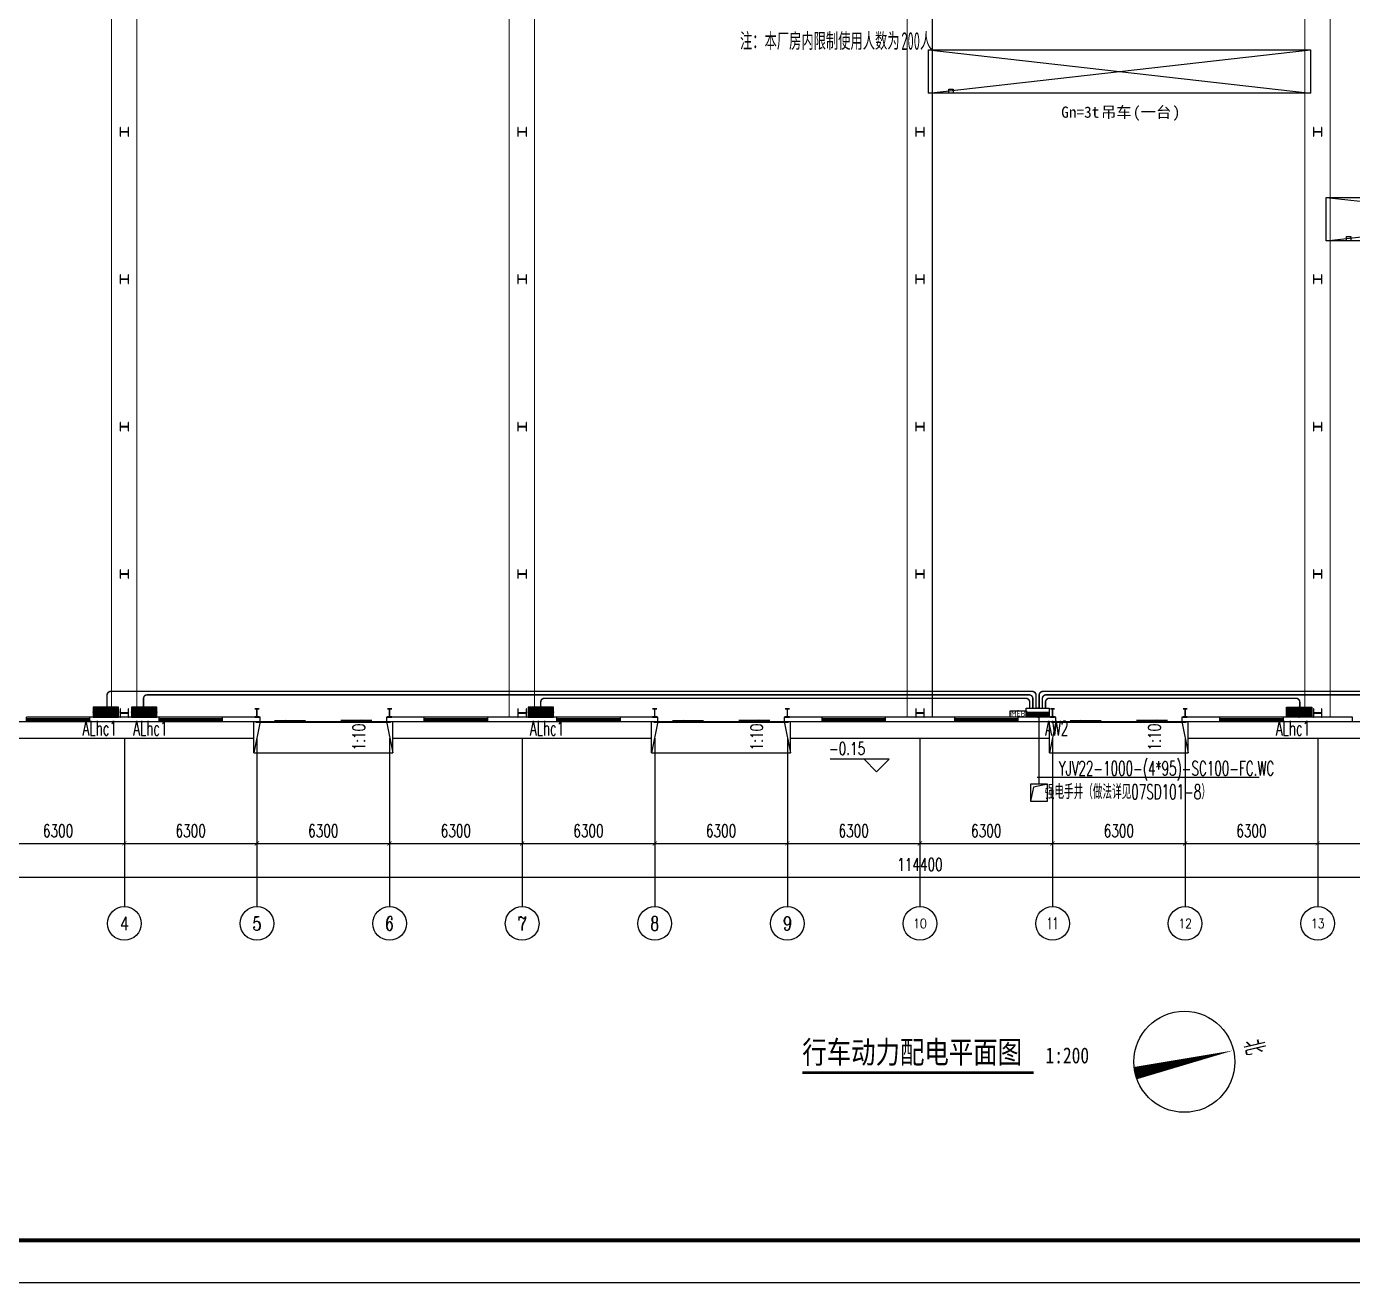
# Model space of a CAD drawing. Extents: x -417156 to 1571408, y 205758 to 1045562.
# Drawn here: x 1262575 to 1325575, y 867803 to 927454 of the extents above; entities that cross this region are included whole.
import ezdxf
from ezdxf.enums import TextEntityAlignment as Align

# ---------------------------------------------------------------- set-up
doc = ezdxf.new("R2010")
doc.units = 0
doc.header["$LTSCALE"] = 1000
doc.header["$MEASUREMENT"] = 0
doc.linetypes.add('DOTE', pattern=[2.42, 2, -0.2, 0.02, -0.2])
doc.layers.get('0').update_dxf_attribs({"linetype": 'CONTINUOUS'})
doc.layers.get('DEFPOINTS').update_dxf_attribs({"linetype": 'CONTINUOUS'})
for name, color, linetype in [('AXIS', 3, 'CONTINUOUS'), ('AXIS_TEXT', 7, 'CONTINUOUS'), ('COLUMN', 99, 'CONTINUOUS'), ('DIM_ELEV', 3, 'CONTINUOUS'), ('DIM_SYMB', 3, 'CONTINUOUS'), ('EQUIP-箱柜', 3, 'CONTINUOUS'), ('GROUND', 2, 'CONTINUOUS'), ('PUB_TEXT', 7, 'CONTINUOUS'), ('PUB_TITLE', 4, 'CONTINUOUS'), ('STAIR', 2, 'CONTINUOUS'), ('TEL_SYMB', 3, 'CONTINUOUS'), ('TEL_TEXT', 7, 'CONTINUOUS'), ('WALL', 9, 'CONTINUOUS'), ('WINDOW', 99, 'CONTINUOUS'), ('WIRE-照明', 1, 'CONTINUOUS')]:
    doc.layers.add(name, color=color, linetype=linetype)
doc.styles.add('_TCH_AXIS', font='COMPLEX', dxfattribs={"bigfont": 'GBCBIG'})
doc.styles.add('_TCH_DIM', font='SIMPLEX', dxfattribs={"bigfont": 'GBCBIG'})
doc.styles.add('_TCH_DYN', font='')
doc.styles.add('_TCH_LABEL', font='COMPLEX', dxfattribs={"bigfont": 'GBCBIG'})
doc.styles.add('COMPLEX', font='COMPLEX')
doc.styles.add('DIM_FONT', font='SIMPLEX', dxfattribs={"width": 0.7, "bigfont": 'GBCBIG'})
doc.styles.get("Standard").update_dxf_attribs({"font": 'gbenor.shx', "bigfont": 'gbcbig.shx'})
doc.styles.add('STY53', font='COMPLEX', dxfattribs={"width": 0.6, "bigfont": 'HZTXT'})
doc.styles.add('新宋体', font='', dxfattribs={"width": 0.8})
doc.styles.get('_TCH_DYN').set_extended_font_data('SimSun')
doc.styles.get('新宋体').set_extended_font_data('NSimSun')
doc.dimstyles.new('DIMN200', dxfattribs={"dimscale": 2, "dimtxt": 300, "dimasz": 100, "dimexe": 250, "dimexo": 300, "dimgap": 150, "dimtad": 1, "dimdec": 0, "dimzin": 0, "dimtxsty": 'DIM_FONT', "dimblk": 'ARCHTICK', "dimcen": 0.09, "dimclrt": 7, "dimazin": 3, "dimtfac": 1, "dimtdec": 0, "dimtix": 1, "dimtmove": 0, "dimatfit": 3, "dimtolj": 1, "dimtzin": 0})

# ---------------------------------------------------------------- blocks, each defined once
blk = doc.blocks.new('$WINLIB2D$00000001')
for p, q in [((-0.5, 0.5), (0.5, 0.5)), ((-0.5, 0.5), (-0.5, -0.5)), ((0.5, -0.5), (0.5, 0.5)), ((0.5, 0.167), (-0.5, 0.167)), ((0.5, -0.167), (-0.5, -0.167)), ((-0.5, -0.5), (0.5, -0.5))]:
    blk.add_line(p, q)
blk = doc.blocks.new('$DORLIB2D$00000130')
at = {"color": 0, "linetype": 'CONTINUOUS'}
for p, q in [((-0.533, 0.66), (-0.533, 0.513)), ((0, 0.66), (-0.533, 0.66)), ((0, 0.513), (0, 0.66)), ((0.533, 0.66), (0, 0.66)), ((0.533, 0.66), (0.533, 0.513)), ((0, 0.513), (-0.533, 0.513)), ((0.533, 0.513), (0, 0.513)), ((-0.385, 0.269), (-0.14, 0.269)), ((-0.385, 0.269), (-0.3, 0.214)), ((-0.3, 0.214), (-0.3, 0.269)), ((0.385, 0.269), (0.14, 0.269)), ((0.3, 0.214), (0.3, 0.269)), ((0.385, 0.269), (0.3, 0.214))]:
    blk.add_line(p, q, dxfattribs=at)
blk = doc.blocks.new('_AXISO')
blk.add_circle((0, 0), 0.5)
at = {"layer": 'AXIS_TEXT', "style": 'COMPLEX', "width": 1.041667}
blk.add_attdef('A', text='', height=0.56, dxfattribs=at).set_placement((-0.25, -0.28), (0.25, -0.28), align=Align.FIT)
blk = doc.blocks.new('_ARCHTICK')
at = {"color": 0, "linetype": 'BYBLOCK', "const_width": 0.15}
blk.add_lwpolyline([(-0.5, -0.5), (0.5, 0.5)], dxfattribs=at)
blk = doc.blocks.new('*D85')
at = {"layer": 'AXIS', "color": 0}
for p, q in [((237909, 214758), (237909, 208258)), ((352309, 214758), (352309, 208258)), ((237909, 208758), (352309, 208758))]:
    blk.add_line(p, q, dxfattribs=at)
at = {"layer": 'DEFPOINTS', "color": 0}
for p in [(237909, 215358), (352309, 215358), (352309, 208758)]:
    blk.add_point(p, dxfattribs=at)
at = {"layer": 'AXIS', "color": 0, "xscale": 200, "yscale": 200, "zscale": 200, "rotation": 180}
blk.add_blockref('_ARCHTICK', (237909, 208758), dxfattribs=at)
at = {"layer": 'AXIS', "color": 0, "xscale": 200, "yscale": 200, "zscale": 200}
blk.add_blockref('_ARCHTICK', (352309, 208758), dxfattribs=at)
at = {"layer": 'AXIS', "color": 7, "insert": (295109, 209358), "char_height": 600, "attachment_point": 5, "style": 'DIM_FONT'}
blk.add_mtext('\\A1;114400', dxfattribs=at)
blk = doc.blocks.new('*D89')
at = {"layer": 'AXIS', "color": 0}
for p, q in [((251009, 214758), (251009, 209858)), ((257309, 214758), (257309, 209858)), ((251009, 210358), (257309, 210358))]:
    blk.add_line(p, q, dxfattribs=at)
at = {"layer": 'DEFPOINTS', "color": 0}
for p in [(251009, 215358), (257309, 215358), (257309, 210358)]:
    blk.add_point(p, dxfattribs=at)
at = {"layer": 'AXIS', "color": 0, "xscale": 200, "yscale": 200, "zscale": 200, "rotation": 180}
blk.add_blockref('_ARCHTICK', (251009, 210358), dxfattribs=at)
at = {"layer": 'AXIS', "color": 0, "xscale": 200, "yscale": 200, "zscale": 200}
blk.add_blockref('_ARCHTICK', (257309, 210358), dxfattribs=at)
at = {"layer": 'AXIS', "color": 7, "insert": (254159, 210958), "char_height": 600, "attachment_point": 5, "style": 'DIM_FONT'}
blk.add_mtext('\\A1;6300', dxfattribs=at)
blk = doc.blocks.new('*D90')
at = {"layer": 'AXIS', "color": 0}
for p, q in [((257309, 214758), (257309, 209858)), ((263609, 214758), (263609, 209858)), ((257309, 210358), (263609, 210358))]:
    blk.add_line(p, q, dxfattribs=at)
at = {"layer": 'DEFPOINTS', "color": 0}
for p in [(257309, 215358), (263609, 215358), (263609, 210358)]:
    blk.add_point(p, dxfattribs=at)
at = {"layer": 'AXIS', "color": 0, "xscale": 200, "yscale": 200, "zscale": 200, "rotation": 180}
blk.add_blockref('_ARCHTICK', (257309, 210358), dxfattribs=at)
at = {"layer": 'AXIS', "color": 0, "xscale": 200, "yscale": 200, "zscale": 200}
blk.add_blockref('_ARCHTICK', (263609, 210358), dxfattribs=at)
at = {"layer": 'AXIS', "color": 7, "insert": (260459, 210958), "char_height": 600, "attachment_point": 5, "style": 'DIM_FONT'}
blk.add_mtext('\\A1;6300', dxfattribs=at)
blk = doc.blocks.new('*D91')
at = {"layer": 'AXIS', "color": 0}
for p, q in [((263609, 214758), (263609, 209858)), ((269909, 214758), (269909, 209858)), ((263609, 210358), (269909, 210358))]:
    blk.add_line(p, q, dxfattribs=at)
at = {"layer": 'DEFPOINTS', "color": 0}
for p in [(263609, 215358), (269909, 215358), (269909, 210358)]:
    blk.add_point(p, dxfattribs=at)
at = {"layer": 'AXIS', "color": 0, "xscale": 200, "yscale": 200, "zscale": 200, "rotation": 180}
blk.add_blockref('_ARCHTICK', (263609, 210358), dxfattribs=at)
at = {"layer": 'AXIS', "color": 0, "xscale": 200, "yscale": 200, "zscale": 200}
blk.add_blockref('_ARCHTICK', (269909, 210358), dxfattribs=at)
at = {"layer": 'AXIS', "color": 7, "insert": (266759, 210958), "char_height": 600, "attachment_point": 5, "style": 'DIM_FONT'}
blk.add_mtext('\\A1;6300', dxfattribs=at)
blk = doc.blocks.new('*D92')
at = {"layer": 'AXIS', "color": 0}
for p, q in [((269909, 214758), (269909, 209858)), ((276209, 214758), (276209, 209858)), ((269909, 210358), (276209, 210358))]:
    blk.add_line(p, q, dxfattribs=at)
at = {"layer": 'DEFPOINTS', "color": 0}
for p in [(269909, 215358), (276209, 215358), (276209, 210358)]:
    blk.add_point(p, dxfattribs=at)
at = {"layer": 'AXIS', "color": 0, "xscale": 200, "yscale": 200, "zscale": 200, "rotation": 180}
blk.add_blockref('_ARCHTICK', (269909, 210358), dxfattribs=at)
at = {"layer": 'AXIS', "color": 0, "xscale": 200, "yscale": 200, "zscale": 200}
blk.add_blockref('_ARCHTICK', (276209, 210358), dxfattribs=at)
at = {"layer": 'AXIS', "color": 7, "insert": (273059, 210958), "char_height": 600, "attachment_point": 5, "style": 'DIM_FONT'}
blk.add_mtext('\\A1;6300', dxfattribs=at)
blk = doc.blocks.new('*D93')
at = {"layer": 'AXIS', "color": 0}
for p, q in [((276209, 214758), (276209, 209858)), ((282509, 214758), (282509, 209858)), ((276209, 210358), (282509, 210358))]:
    blk.add_line(p, q, dxfattribs=at)
at = {"layer": 'DEFPOINTS', "color": 0}
for p in [(276209, 215358), (282509, 215358), (282509, 210358)]:
    blk.add_point(p, dxfattribs=at)
at = {"layer": 'AXIS', "color": 0, "xscale": 200, "yscale": 200, "zscale": 200, "rotation": 180}
blk.add_blockref('_ARCHTICK', (276209, 210358), dxfattribs=at)
at = {"layer": 'AXIS', "color": 0, "xscale": 200, "yscale": 200, "zscale": 200}
blk.add_blockref('_ARCHTICK', (282509, 210358), dxfattribs=at)
at = {"layer": 'AXIS', "color": 7, "insert": (279359, 210958), "char_height": 600, "attachment_point": 5, "style": 'DIM_FONT'}
blk.add_mtext('\\A1;6300', dxfattribs=at)
blk = doc.blocks.new('*D94')
at = {"layer": 'AXIS', "color": 0}
for p, q in [((282509, 214758), (282509, 209858)), ((288809, 214758), (288809, 209858)), ((282509, 210358), (288809, 210358))]:
    blk.add_line(p, q, dxfattribs=at)
at = {"layer": 'DEFPOINTS', "color": 0}
for p in [(282509, 215358), (288809, 215358), (288809, 210358)]:
    blk.add_point(p, dxfattribs=at)
at = {"layer": 'AXIS', "color": 0, "xscale": 200, "yscale": 200, "zscale": 200, "rotation": 180}
blk.add_blockref('_ARCHTICK', (282509, 210358), dxfattribs=at)
at = {"layer": 'AXIS', "color": 0, "xscale": 200, "yscale": 200, "zscale": 200}
blk.add_blockref('_ARCHTICK', (288809, 210358), dxfattribs=at)
at = {"layer": 'AXIS', "color": 7, "insert": (285659, 210958), "char_height": 600, "attachment_point": 5, "style": 'DIM_FONT'}
blk.add_mtext('\\A1;6300', dxfattribs=at)
blk = doc.blocks.new('*D95')
at = {"layer": 'AXIS', "color": 0}
for p, q in [((288809, 214758), (288809, 209858)), ((295109, 214758), (295109, 209858)), ((288809, 210358), (295109, 210358))]:
    blk.add_line(p, q, dxfattribs=at)
at = {"layer": 'DEFPOINTS', "color": 0}
for p in [(288809, 215358), (295109, 215358), (295109, 210358)]:
    blk.add_point(p, dxfattribs=at)
at = {"layer": 'AXIS', "color": 0, "xscale": 200, "yscale": 200, "zscale": 200, "rotation": 180}
blk.add_blockref('_ARCHTICK', (288809, 210358), dxfattribs=at)
at = {"layer": 'AXIS', "color": 0, "xscale": 200, "yscale": 200, "zscale": 200}
blk.add_blockref('_ARCHTICK', (295109, 210358), dxfattribs=at)
at = {"layer": 'AXIS', "color": 7, "insert": (291959, 210958), "char_height": 600, "attachment_point": 5, "style": 'DIM_FONT'}
blk.add_mtext('\\A1;6300', dxfattribs=at)
blk = doc.blocks.new('*D96')
at = {"layer": 'AXIS', "color": 0}
for p, q in [((295109, 214758), (295109, 209858)), ((301409, 214758), (301409, 209858)), ((295109, 210358), (301409, 210358))]:
    blk.add_line(p, q, dxfattribs=at)
at = {"layer": 'DEFPOINTS', "color": 0}
for p in [(295109, 215358), (301409, 215358), (301409, 210358)]:
    blk.add_point(p, dxfattribs=at)
at = {"layer": 'AXIS', "color": 0, "xscale": 200, "yscale": 200, "zscale": 200, "rotation": 180}
blk.add_blockref('_ARCHTICK', (295109, 210358), dxfattribs=at)
at = {"layer": 'AXIS', "color": 0, "xscale": 200, "yscale": 200, "zscale": 200}
blk.add_blockref('_ARCHTICK', (301409, 210358), dxfattribs=at)
at = {"layer": 'AXIS', "color": 7, "insert": (298259, 210958), "char_height": 600, "attachment_point": 5, "style": 'DIM_FONT'}
blk.add_mtext('\\A1;6300', dxfattribs=at)
blk = doc.blocks.new('*D97')
at = {"layer": 'AXIS', "color": 0}
for p, q in [((301409, 214758), (301409, 209858)), ((307709, 214758), (307709, 209858)), ((301409, 210358), (307709, 210358))]:
    blk.add_line(p, q, dxfattribs=at)
at = {"layer": 'DEFPOINTS', "color": 0}
for p in [(301409, 215358), (307709, 215358), (307709, 210358)]:
    blk.add_point(p, dxfattribs=at)
at = {"layer": 'AXIS', "color": 0, "xscale": 200, "yscale": 200, "zscale": 200, "rotation": 180}
blk.add_blockref('_ARCHTICK', (301409, 210358), dxfattribs=at)
at = {"layer": 'AXIS', "color": 0, "xscale": 200, "yscale": 200, "zscale": 200}
blk.add_blockref('_ARCHTICK', (307709, 210358), dxfattribs=at)
at = {"layer": 'AXIS', "color": 7, "insert": (304559, 210958), "char_height": 600, "attachment_point": 5, "style": 'DIM_FONT'}
blk.add_mtext('\\A1;6300', dxfattribs=at)
blk = doc.blocks.new('*D98')
at = {"layer": 'AXIS', "color": 0}
for p, q in [((307709, 214758), (307709, 209858)), ((314009, 214758), (314009, 209858)), ((307709, 210358), (314009, 210358))]:
    blk.add_line(p, q, dxfattribs=at)
at = {"layer": 'DEFPOINTS', "color": 0}
for p in [(307709, 215358), (314009, 215358), (314009, 210358)]:
    blk.add_point(p, dxfattribs=at)
at = {"layer": 'AXIS', "color": 0, "xscale": 200, "yscale": 200, "zscale": 200, "rotation": 180}
blk.add_blockref('_ARCHTICK', (307709, 210358), dxfattribs=at)
at = {"layer": 'AXIS', "color": 0, "xscale": 200, "yscale": 200, "zscale": 200}
blk.add_blockref('_ARCHTICK', (314009, 210358), dxfattribs=at)
at = {"layer": 'AXIS', "color": 7, "insert": (310859, 210958), "char_height": 600, "attachment_point": 5, "style": 'DIM_FONT'}
blk.add_mtext('\\A1;6300', dxfattribs=at)
blk = doc.blocks.new('*D99')
at = {"layer": 'AXIS', "color": 0}
for p, q in [((314009, 214758), (314009, 209858)), ((320309, 214758), (320309, 209858)), ((314009, 210358), (320309, 210358))]:
    blk.add_line(p, q, dxfattribs=at)
at = {"layer": 'DEFPOINTS', "color": 0}
for p in [(314009, 215358), (320309, 215358), (320309, 210358)]:
    blk.add_point(p, dxfattribs=at)
at = {"layer": 'AXIS', "color": 0, "xscale": 200, "yscale": 200, "zscale": 200, "rotation": 180}
blk.add_blockref('_ARCHTICK', (314009, 210358), dxfattribs=at)
at = {"layer": 'AXIS', "color": 0, "xscale": 200, "yscale": 200, "zscale": 200}
blk.add_blockref('_ARCHTICK', (320309, 210358), dxfattribs=at)
at = {"layer": 'AXIS', "color": 7, "insert": (317159, 210958), "char_height": 600, "attachment_point": 5, "style": 'DIM_FONT'}
blk.add_mtext('\\A1;6300', dxfattribs=at)
blk = doc.blocks.new('*X21')
at = {"color": 0}
for p, q in [((-250, 33), (-83, 200)), ((-250, 68), (-118, 200)), ((-250, 104), (-154, 200)), ((-250, 139), (-189, 200)), ((-250, 174), (-224, 200)), ((-247, 0), (-47, 200)), ((-212, 0), (-12, 200)), ((-177, 0), (23, 200)), ((-141, 0), (59, 200)), ((-106, 0), (94, 200)), ((-71, 0), (129, 200)), ((-35, 0), (165, 200)), ((0, 0), (200, 200)), ((35, 0), (235, 200)), ((71, 0), (250, 179)), ((106, 0), (250, 144)), ((141, 0), (250, 109)), ((177, 0), (250, 73)), ((212, 0), (250, 38)), ((247, 0), (250, 3))]:
    blk.add_line(p, q, dxfattribs=at)
blk = doc.blocks.new('$EQUIP$00001421')
for p, q in [((0.75, 0.6), (-0.75, 0.6)), ((-0.75, 0.6), (-0.75, 0)), ((-0.75, 0), (0.75, 0)), ((0.75, 0), (0.75, 0.6))]:
    blk.add_line(p, q)
at = {"const_width": 0.6}
blk.add_lwpolyline([(-0.75, 0.3), (0.75, 0.3)], dxfattribs=at)
for p in [(-0.75, 0.3), (0, 0.6), (0, 0), (0.75, 0.3)]:
    blk.add_point(p)
at = {"xscale": 0.00300000000061118, "yscale": 0.00300000000061118, "zscale": 0.003}
blk.add_blockref('*X21', (0, 0), dxfattribs=at)
at = {"style": '_TCH_LABEL', "flags": 9}
blk.add_attdef('A', (0, 0), '', height=0.00002, dxfattribs=at)
blk = doc.blocks.new('$EQUIP$00002702')
for p, q in [((-0.75, 0.6), (-0.75, 0)), ((0.75, 0.6), (-0.75, 0.6)), ((-0.75, 0), (0.75, 0)), ((0.75, 0), (0.75, 0.6))]:
    blk.add_line(p, q)
at = {"const_width": 0.04}
blk.add_lwpolyline([(-0.75, 0.6), (-0.75, 0), (0.75, 0), (0.75, 0.6), (-0.75, 0.6), (-0.75, 0)], dxfattribs=at)
for p in [(-0.75, 0.3), (0, 0.6), (0, 0), (0.75, 0.3)]:
    blk.add_point(p)
at = {"color": 7}
blk.add_attdef('$TEXT$', text='', height=0.5, dxfattribs=at).set_placement((0, 0.3), align=Align.MIDDLE_CENTER)
blk = doc.blocks.new('*X12')
at = {"color": 0}
for p, q in [((-250, 33), (-183, 100)), ((-250, 68), (-218, 100)), ((-247, 0), (-147, 100)), ((-212, 0), (-112, 100)), ((-177, 0), (-77, 100)), ((-141, 0), (-41, 100)), ((-106, 0), (-6, 100)), ((-71, 0), (29, 100)), ((-35, 0), (65, 100)), ((0, 0), (100, 100)), ((35, 0), (135, 100)), ((71, 0), (171, 100)), ((106, 0), (206, 100)), ((141, 0), (241, 100)), ((177, 0), (250, 73)), ((212, 0), (250, 38)), ((247, 0), (250, 3))]:
    blk.add_line(p, q, dxfattribs=at)
blk = doc.blocks.new('$EQUIP$00001414')
for p, q in [((0.75, 0.6), (-0.75, 0.6)), ((-0.75, 0.6), (-0.75, 0)), ((-0.75, 0.3), (0.75, 0.3)), ((-0.75, 0), (0.75, 0)), ((0.75, 0), (0.75, 0.6))]:
    blk.add_line(p, q)
at = {"const_width": 0.3}
blk.add_lwpolyline([(-0.75, 0.15), (0.75, 0.15)], dxfattribs=at)
for p in [(-0.75, 0.3), (0, 0.6), (0, 0), (0.75, 0.3)]:
    blk.add_point(p)
at = {"xscale": 0.00300000000061118, "yscale": 0.00300000000061118, "zscale": 0.003}
blk.add_blockref('*X12', (0, 0), dxfattribs=at)
at = {"style": '_TCH_LABEL', "flags": 9}
blk.add_attdef('A', (0, 0), '', height=0.00002, dxfattribs=at)
blk = doc.blocks.new('DC')
at = {"color": 2}
for p, q in [((2139922, 388954), (2158083, 391012)), ((2139922, 391012), (2158083, 388954))]:
    blk.add_line(p, q, dxfattribs=at)
for points in [[(2139922, 391012), (2158083, 391012), (2158083, 388954), (2139922, 388954)], [(2140895, 389154), (2141095, 389154), (2141095, 388954), (2140895, 388954)]]:
    blk.add_lwpolyline(points, close=True, dxfattribs=at)
blk = doc.blocks.new('E22')
at = {"layer": 'AXIS', "color": 8}
for p, q in [((257309, 215357.7), (257309, 207357.7)), ((263609, 215357.7), (263609, 207357.7)), ((269909, 215357.7), (269909, 207357.7)), ((276209, 215357.7), (276209, 207357.7)), ((282509, 215357.7), (282509, 207357.7)), ((288809, 215357.7), (288809, 207357.7)), ((295109, 215357.7), (295109, 207357.7)), ((301409, 215357.7), (301409, 207357.7)), ((307709, 215357.7), (307709, 207357.7)), ((314009, 215357.7), (314009, 207357.7))]:
    blk.add_line(p, q, dxfattribs=at)
at = {"layer": 'COLUMN', "color": 8}
for p, q in [((257125, 244357.7), (257109, 244357.7)), ((257109, 244357.7), (257109, 243957.7)), ((257109, 243957.7), (257125, 243957.7)), ((257125, 244162.7), (257125, 244357.7)), ((257493, 244162.7), (257125, 244162.7)), ((257125, 244152.7), (257493, 244152.7)), ((257125, 243957.7), (257125, 244152.7)), ((257509, 244357.7), (257493, 244357.7)), ((257493, 244357.7), (257493, 244162.7)), ((257493, 244152.7), (257493, 243957.7)), ((257493, 243957.7), (257509, 243957.7)), ((257509, 243957.7), (257509, 244357.7)), ((276025, 244357.7), (276009, 244357.7)), ((276009, 244357.7), (276009, 243957.7)), ((276009, 243957.7), (276025, 243957.7)), ((276025, 244162.7), (276025, 244357.7)), ((276393, 244162.7), (276025, 244162.7)), ((276025, 244152.7), (276393, 244152.7)), ((276025, 243957.7), (276025, 244152.7)), ((276409, 244357.7), (276393, 244357.7)), ((276393, 244357.7), (276393, 244162.7)), ((276393, 244152.7), (276393, 243957.7)), ((276393, 243957.7), (276409, 243957.7)), ((276409, 243957.7), (276409, 244357.7)), ((294925, 244357.7), (294909, 244357.7)), ((294909, 244357.7), (294909, 243957.7)), ((294909, 243957.7), (294925, 243957.7)), ((294925, 244162.7), (294925, 244357.7)), ((295293, 244162.7), (294925, 244162.7)), ((294925, 244152.7), (295293, 244152.7)), ((294925, 243957.7), (294925, 244152.7)), ((295309, 244357.7), (295293, 244357.7)), ((295293, 244357.7), (295293, 244162.7)), ((295293, 244152.7), (295293, 243957.7)), ((295293, 243957.7), (295309, 243957.7)), ((295309, 243957.7), (295309, 244357.7)), ((313825, 244357.7), (313809, 244357.7)), ((313809, 244357.7), (313809, 243957.7)), ((313809, 243957.7), (313825, 243957.7)), ((313825, 244162.7), (313825, 244357.7)), ((314193, 244162.7), (313825, 244162.7)), ((313825, 244152.7), (314193, 244152.7)), ((313825, 243957.7), (313825, 244152.7)), ((314209, 244357.7), (314193, 244357.7)), ((314193, 244357.7), (314193, 244162.7)), ((314193, 244152.7), (314193, 243957.7)), ((314193, 243957.7), (314209, 243957.7)), ((314209, 243957.7), (314209, 244357.7)), ((257125, 237357.7), (257109, 237357.7)), ((257109, 237357.7), (257109, 236957.7)), ((257109, 236957.7), (257125, 236957.7)), ((257125, 237162.7), (257125, 237357.7)), ((257493, 237162.7), (257125, 237162.7)), ((257125, 237152.7), (257493, 237152.7)), ((257125, 236957.7), (257125, 237152.7)), ((257509, 237357.7), (257493, 237357.7)), ((257493, 237357.7), (257493, 237162.7)), ((257493, 237152.7), (257493, 236957.7)), ((257493, 236957.7), (257509, 236957.7)), ((257509, 236957.7), (257509, 237357.7)), ((276025, 237357.7), (276009, 237357.7)), ((276009, 237357.7), (276009, 236957.7)), ((276009, 236957.7), (276025, 236957.7)), ((276025, 237162.7), (276025, 237357.7)), ((276393, 237162.7), (276025, 237162.7)), ((276025, 237152.7), (276393, 237152.7)), ((276025, 236957.7), (276025, 237152.7)), ((276409, 237357.7), (276393, 237357.7)), ((276393, 237357.7), (276393, 237162.7)), ((276393, 237152.7), (276393, 236957.7)), ((276393, 236957.7), (276409, 236957.7)), ((276409, 236957.7), (276409, 237357.7)), ((294925, 237357.7), (294909, 237357.7)), ((294909, 237357.7), (294909, 236957.7)), ((294909, 236957.7), (294925, 236957.7)), ((294925, 237162.7), (294925, 237357.7)), ((295293, 237162.7), (294925, 237162.7)), ((294925, 237152.7), (295293, 237152.7)), ((294925, 236957.7), (294925, 237152.7)), ((295309, 237357.7), (295293, 237357.7)), ((295293, 237357.7), (295293, 237162.7)), ((295293, 237152.7), (295293, 236957.7)), ((295293, 236957.7), (295309, 236957.7)), ((295309, 236957.7), (295309, 237357.7)), ((313825, 237357.7), (313809, 237357.7)), ((313809, 237357.7), (313809, 236957.7)), ((313809, 236957.7), (313825, 236957.7)), ((313825, 237162.7), (313825, 237357.7)), ((314193, 237162.7), (313825, 237162.7)), ((313825, 237152.7), (314193, 237152.7)), ((313825, 236957.7), (313825, 237152.7)), ((314209, 237357.7), (314193, 237357.7)), ((314193, 237357.7), (314193, 237162.7)), ((314193, 237152.7), (314193, 236957.7)), ((314193, 236957.7), (314209, 236957.7)), ((314209, 236957.7), (314209, 237357.7)), ((257125, 230357.7), (257109, 230357.7)), ((257109, 230357.7), (257109, 229957.7)), ((257109, 229957.7), (257125, 229957.7)), ((257125, 230162.7), (257125, 230357.7)), ((257493, 230162.7), (257125, 230162.7)), ((257125, 230152.7), (257493, 230152.7)), ((257125, 229957.7), (257125, 230152.7)), ((257509, 230357.7), (257493, 230357.7)), ((257493, 230357.7), (257493, 230162.7)), ((257493, 230152.7), (257493, 229957.7)), ((257493, 229957.7), (257509, 229957.7)), ((257509, 229957.7), (257509, 230357.7)), ((276025, 230357.7), (276009, 230357.7)), ((276009, 230357.7), (276009, 229957.7)), ((276009, 229957.7), (276025, 229957.7)), ((276025, 230162.7), (276025, 230357.7)), ((276393, 230162.7), (276025, 230162.7)), ((276025, 230152.7), (276393, 230152.7)), ((276025, 229957.7), (276025, 230152.7)), ((276409, 230357.7), (276393, 230357.7)), ((276393, 230357.7), (276393, 230162.7)), ((276393, 230152.7), (276393, 229957.7)), ((276393, 229957.7), (276409, 229957.7)), ((276409, 229957.7), (276409, 230357.7)), ((294925, 230357.7), (294909, 230357.7)), ((294909, 230357.7), (294909, 229957.7)), ((294909, 229957.7), (294925, 229957.7)), ((294925, 230162.7), (294925, 230357.7)), ((295293, 230162.7), (294925, 230162.7)), ((294925, 230152.7), (295293, 230152.7)), ((294925, 229957.7), (294925, 230152.7)), ((295309, 230357.7), (295293, 230357.7)), ((295293, 230357.7), (295293, 230162.7)), ((295293, 230152.7), (295293, 229957.7)), ((295293, 229957.7), (295309, 229957.7)), ((295309, 229957.7), (295309, 230357.7)), ((313825, 230357.7), (313809, 230357.7)), ((313809, 230357.7), (313809, 229957.7)), ((313809, 229957.7), (313825, 229957.7)), ((313825, 230162.7), (313825, 230357.7)), ((314193, 230162.7), (313825, 230162.7)), ((313825, 230152.7), (314193, 230152.7)), ((313825, 229957.7), (313825, 230152.7)), ((314209, 230357.7), (314193, 230357.7)), ((314193, 230357.7), (314193, 230162.7)), ((314193, 230152.7), (314193, 229957.7)), ((314193, 229957.7), (314209, 229957.7)), ((314209, 229957.7), (314209, 230357.7)), ((257125, 223357.7), (257109, 223357.7)), ((257109, 223357.7), (257109, 222957.7)), ((257125, 223162.7), (257125, 223357.7)), ((257493, 223162.7), (257125, 223162.7)), ((257125, 223152.7), (257493, 223152.7)), ((257125, 222957.7), (257125, 223152.7)), ((257509, 223357.7), (257493, 223357.7)), ((257493, 223357.7), (257493, 223162.7)), ((257493, 223152.7), (257493, 222957.7)), ((257509, 222957.7), (257509, 223357.7)), ((276025, 223357.7), (276009, 223357.7)), ((276009, 223357.7), (276009, 222957.7)), ((276025, 223162.7), (276025, 223357.7)), ((276393, 223162.7), (276025, 223162.7)), ((276025, 223152.7), (276393, 223152.7)), ((276025, 222957.7), (276025, 223152.7)), ((276409, 223357.7), (276393, 223357.7)), ((276393, 223357.7), (276393, 223162.7)), ((276393, 223152.7), (276393, 222957.7)), ((276409, 222957.7), (276409, 223357.7)), ((294925, 223357.7), (294909, 223357.7)), ((294909, 223357.7), (294909, 222957.7)), ((294925, 223162.7), (294925, 223357.7)), ((295293, 223162.7), (294925, 223162.7)), ((294925, 223152.7), (295293, 223152.7)), ((294925, 222957.7), (294925, 223152.7)), ((295309, 223357.7), (295293, 223357.7)), ((295293, 223357.7), (295293, 223162.7)), ((295293, 223152.7), (295293, 222957.7)), ((295309, 222957.7), (295309, 223357.7)), ((313825, 223357.7), (313809, 223357.7)), ((313809, 223357.7), (313809, 222957.7)), ((313825, 223162.7), (313825, 223357.7)), ((314193, 223162.7), (313825, 223162.7)), ((313825, 223152.7), (314193, 223152.7)), ((313825, 222957.7), (313825, 223152.7)), ((314209, 223357.7), (314193, 223357.7)), ((314193, 223357.7), (314193, 223162.7)), ((314193, 223152.7), (314193, 222957.7)), ((314209, 222957.7), (314209, 223357.7)), ((257109, 222957.7), (257125, 222957.7)), ((257493, 222957.7), (257509, 222957.7)), ((276009, 222957.7), (276025, 222957.7)), ((276393, 222957.7), (276409, 222957.7)), ((294909, 222957.7), (294925, 222957.7)), ((295293, 222957.7), (295309, 222957.7)), ((313809, 222957.7), (313825, 222957.7)), ((314193, 222957.7), (314209, 222957.7)), ((257125, 216757.7), (257109, 216757.7)), ((257109, 216757.7), (257109, 216357.7)), ((257125, 216562.7), (257125, 216757.7)), ((257509, 216757.7), (257493, 216757.7)), ((257493, 216757.7), (257493, 216562.7)), ((257509, 216357.7), (257509, 216757.7)), ((263709, 216757.7), (263509, 216757.7)), ((263509, 216757.7), (263509, 216747.7)), ((263509, 216747.7), (263596.8, 216747.7)), ((263596.8, 216747.7), (263601.8, 216742.7)), ((263601.8, 216742.7), (263601.8, 216372.7)), ((263607.8, 216742.7), (263612.8, 216747.7)), ((263607.8, 216372.7), (263607.8, 216742.7)), ((263612.8, 216747.7), (263709, 216747.7)), ((263709, 216747.7), (263709, 216757.7)), ((270009, 216757.7), (269809, 216757.7)), ((269809, 216757.7), (269809, 216747.7)), ((269809, 216747.7), (269896.8, 216747.7)), ((269896.8, 216747.7), (269901.8, 216742.7)), ((269901.8, 216742.7), (269901.8, 216372.7)), ((269907.8, 216742.7), (269912.8, 216747.7)), ((269907.8, 216372.7), (269907.8, 216742.7)), ((269912.8, 216747.7), (270009, 216747.7)), ((270009, 216747.7), (270009, 216757.7)), ((276025, 216757.7), (276009, 216757.7)), ((276009, 216757.7), (276009, 216357.7)), ((276025, 216562.7), (276025, 216757.7)), ((276409, 216757.7), (276393, 216757.7)), ((276393, 216757.7), (276393, 216562.7)), ((276409, 216357.7), (276409, 216757.7)), ((282609, 216757.7), (282409, 216757.7)), ((282409, 216757.7), (282409, 216747.7)), ((282409, 216747.7), (282496.8, 216747.7)), ((282496.8, 216747.7), (282501.8, 216742.7)), ((282501.8, 216742.7), (282501.8, 216372.7)), ((282507.8, 216742.7), (282512.8, 216747.7)), ((282507.8, 216372.7), (282507.8, 216742.7)), ((282512.8, 216747.7), (282609, 216747.7)), ((282609, 216747.7), (282609, 216757.7)), ((288909, 216757.7), (288709, 216757.7)), ((288709, 216757.7), (288709, 216747.7)), ((288709, 216747.7), (288796.8, 216747.7)), ((288796.8, 216747.7), (288801.8, 216742.7)), ((288801.8, 216742.7), (288801.8, 216372.7)), ((288807.8, 216742.7), (288812.8, 216747.7)), ((288807.8, 216372.7), (288807.8, 216742.7)), ((288812.8, 216747.7), (288909, 216747.7)), ((288909, 216747.7), (288909, 216757.7)), ((294925, 216757.7), (294909, 216757.7)), ((294909, 216757.7), (294909, 216357.7)), ((294925, 216562.7), (294925, 216757.7)), ((295309, 216757.7), (295293, 216757.7)), ((295293, 216757.7), (295293, 216562.7)), ((295309, 216357.7), (295309, 216757.7)), ((301509, 216757.7), (301309, 216757.7)), ((301309, 216757.7), (301309, 216747.7)), ((301309, 216747.7), (301396.8, 216747.7)), ((301396.8, 216747.7), (301401.8, 216742.7)), ((301401.8, 216742.7), (301401.8, 216372.7)), ((301407.8, 216742.7), (301412.8, 216747.7)), ((301407.8, 216372.7), (301407.8, 216742.7)), ((301412.8, 216747.7), (301509, 216747.7)), ((301509, 216747.7), (301509, 216757.7)), ((307809, 216757.7), (307609, 216757.7)), ((307609, 216757.7), (307609, 216747.7)), ((307609, 216747.7), (307696.8, 216747.7)), ((307696.8, 216747.7), (307701.8, 216742.7)), ((307701.8, 216742.7), (307701.8, 216372.7)), ((307707.8, 216742.7), (307712.8, 216747.7)), ((307707.8, 216372.7), (307707.8, 216742.7)), ((307712.8, 216747.7), (307809, 216747.7)), ((307809, 216747.7), (307809, 216757.7)), ((313825, 216757.7), (313809, 216757.7)), ((313809, 216757.7), (313809, 216357.7)), ((313825, 216562.7), (313825, 216757.7)), ((314209, 216757.7), (314193, 216757.7)), ((314193, 216757.7), (314193, 216562.7)), ((314209, 216357.7), (314209, 216757.7)), ((257109, 216357.7), (257125, 216357.7)), ((257493, 216562.7), (257125, 216562.7)), ((257125, 216552.7), (257493, 216552.7)), ((257125, 216357.7), (257125, 216552.7)), ((257493, 216552.7), (257493, 216357.7)), ((257493, 216357.7), (257509, 216357.7)), ((263596.8, 216367.7), (263509, 216367.7)), ((263509, 216367.7), (263509, 216357.7)), ((263509, 216357.7), (263709, 216357.7)), ((263601.8, 216372.7), (263596.8, 216367.7)), ((263612.8, 216367.7), (263607.8, 216372.7)), ((263709, 216367.7), (263612.8, 216367.7)), ((263709, 216357.7), (263709, 216367.7)), ((269896.8, 216367.7), (269809, 216367.7)), ((269809, 216367.7), (269809, 216357.7)), ((269809, 216357.7), (270009, 216357.7)), ((269901.8, 216372.7), (269896.8, 216367.7)), ((269912.8, 216367.7), (269907.8, 216372.7)), ((270009, 216367.7), (269912.8, 216367.7)), ((270009, 216357.7), (270009, 216367.7)), ((276009, 216357.7), (276025, 216357.7)), ((276393, 216562.7), (276025, 216562.7)), ((276025, 216552.7), (276393, 216552.7)), ((276025, 216357.7), (276025, 216552.7)), ((276393, 216552.7), (276393, 216357.7)), ((276393, 216357.7), (276409, 216357.7)), ((282496.8, 216367.7), (282409, 216367.7)), ((282409, 216367.7), (282409, 216357.7)), ((282409, 216357.7), (282609, 216357.7)), ((282501.8, 216372.7), (282496.8, 216367.7)), ((282512.8, 216367.7), (282507.8, 216372.7)), ((282609, 216367.7), (282512.8, 216367.7)), ((282609, 216357.7), (282609, 216367.7)), ((288796.8, 216367.7), (288709, 216367.7)), ((288709, 216367.7), (288709, 216357.7)), ((288709, 216357.7), (288909, 216357.7)), ((288801.8, 216372.7), (288796.8, 216367.7)), ((288812.8, 216367.7), (288807.8, 216372.7)), ((288909, 216367.7), (288812.8, 216367.7)), ((288909, 216357.7), (288909, 216367.7)), ((294909, 216357.7), (294925, 216357.7)), ((295293, 216562.7), (294925, 216562.7)), ((294925, 216552.7), (295293, 216552.7)), ((294925, 216357.7), (294925, 216552.7)), ((295293, 216552.7), (295293, 216357.7)), ((295293, 216357.7), (295309, 216357.7)), ((301396.8, 216367.7), (301309, 216367.7)), ((301309, 216367.7), (301309, 216357.7)), ((301309, 216357.7), (301509, 216357.7)), ((301401.8, 216372.7), (301396.8, 216367.7)), ((301412.8, 216367.7), (301407.8, 216372.7)), ((301509, 216367.7), (301412.8, 216367.7)), ((301509, 216357.7), (301509, 216367.7)), ((307696.8, 216367.7), (307609, 216367.7)), ((307609, 216367.7), (307609, 216357.7)), ((307609, 216357.7), (307809, 216357.7)), ((307701.8, 216372.7), (307696.8, 216367.7)), ((307712.8, 216367.7), (307707.8, 216372.7)), ((307809, 216367.7), (307712.8, 216367.7)), ((307809, 216357.7), (307809, 216367.7)), ((313809, 216357.7), (313825, 216357.7)), ((314193, 216562.7), (313825, 216562.7)), ((313825, 216552.7), (314193, 216552.7)), ((313825, 216357.7), (313825, 216552.7)), ((314193, 216552.7), (314193, 216357.7)), ((314193, 216357.7), (314209, 216357.7))]:
    blk.add_line(p, q, dxfattribs=at)
at = {"layer": 'DIM_ELEV', "color": 8}
for p, q in [((293651.8, 214357.5), (290838.8, 214357.5)), ((293051.8, 213757.5), (292451.8, 214357.5)), ((293051.8, 213757.5), (293651.8, 214357.5))]:
    blk.add_line(p, q, dxfattribs=at)
at = {"layer": 'DIM_SYMB', "color": 8}
for points in [[(268958.1, 215957.4, 0, 0, 0), (268958.1, 215425.6, 160, 0, 0), (268958.1, 214825.6, 0, 0, 0)], [(287858.1, 215957.4, 0, 0, 0), (287858.1, 215425.6, 160, 0, 0), (287858.1, 214825.6, 0, 0, 0)], [(306758.1, 215957.4, 0, 0, 0), (306758.1, 215425.6, 160, 0, 0), (306758.1, 214825.6, 0, 0, 0)]]:
    blk.add_lwpolyline(points, format="xyseb", dxfattribs=at)
at = {"layer": 'GROUND', "color": 8}
for p, q in [((251158.8, 216157.7), (263458.8, 216157.7)), ((270058.8, 216157.7), (282358.8, 216157.7)), ((288958.8, 216157.7), (301258.8, 216157.7)), ((307858.8, 216157.7), (320158.8, 216157.7)), ((251158.8, 215357.7), (263458.8, 215357.7)), ((270058.8, 215357.7), (282358.8, 215357.7)), ((288958.8, 215357.7), (301258.8, 215357.7)), ((307858.8, 215357.7), (320158.8, 215357.7))]:
    blk.add_line(p, q, dxfattribs=at)
at = {"layer": 'STAIR', "color": 8}
for p, q in [((263458.8, 214657.7), (263458.8, 216157.7)), ((263458.8, 216157.7), (270058.8, 216157.7)), ((263758.8, 216157.7), (263458.8, 214657.7)), ((269758.8, 216157.7), (270058.8, 214657.7)), ((270058.8, 214657.7), (270058.8, 216157.7)), ((282358.8, 214657.7), (282358.8, 216157.7)), ((282358.8, 216157.7), (288958.8, 216157.7)), ((282658.8, 216157.7), (282358.8, 214657.7)), ((288658.8, 216157.7), (288958.8, 214657.7)), ((288958.8, 214657.7), (288958.8, 216157.7)), ((301258.8, 214657.7), (301258.8, 216157.7)), ((301258.8, 216157.7), (307858.8, 216157.7)), ((301558.8, 216157.7), (301258.8, 214657.7)), ((307558.8, 216157.7), (307858.8, 214657.7)), ((307858.8, 214657.7), (307858.8, 216157.7)), ((263458.8, 214657.7), (270058.8, 214657.7)), ((282358.8, 214657.7), (288958.8, 214657.7)), ((301258.8, 214657.7), (307858.8, 214657.7))]:
    blk.add_line(p, q, dxfattribs=at)
at = {"layer": 'WALL', "color": 8}
for p, q in [((258959, 216357.7), (255659, 216357.7)), ((255659, 216357.7), (255659, 216157.7)), ((255659, 216157.7), (258959, 216157.7)), ((258959, 216157.7), (258959, 216357.7)), ((263509, 216357.7), (261959, 216357.7)), ((261959, 216357.7), (261959, 216157.7)), ((261959, 216157.7), (263609, 216157.7)), ((263609, 216157.7), (263758.8, 216157.7)), ((263758.8, 216357.7), (263709, 216357.7)), ((263758.8, 216157.7), (263758.8, 216357.7)), ((269809, 216357.7), (269758.8, 216357.7)), ((269758.8, 216357.7), (269758.8, 216157.7)), ((269758.8, 216157.7), (269909, 216157.7)), ((269909, 216157.7), (271559, 216157.7)), ((271559, 216357.7), (270009, 216357.7)), ((271559, 216157.7), (271559, 216357.7)), ((277859, 216357.7), (274559, 216357.7)), ((274559, 216357.7), (274559, 216157.7)), ((274559, 216157.7), (277859, 216157.7)), ((277859, 216157.7), (277859, 216357.7)), ((282409, 216357.7), (280859, 216357.7)), ((280859, 216357.7), (280859, 216157.7)), ((280859, 216157.7), (282509, 216157.7)), ((282509, 216157.7), (282658.8, 216157.7)), ((282658.8, 216357.7), (282609, 216357.7)), ((282658.8, 216157.7), (282658.8, 216357.7)), ((288709, 216357.7), (288658.8, 216357.7)), ((288658.8, 216357.7), (288658.8, 216157.7)), ((288658.8, 216157.7), (288809, 216157.7)), ((288809, 216157.7), (290459, 216157.7)), ((290459, 216357.7), (288909, 216357.7)), ((290459, 216157.7), (290459, 216357.7)), ((296759, 216357.7), (293459, 216357.7)), ((293459, 216357.7), (293459, 216157.7)), ((293459, 216157.7), (296759, 216157.7)), ((296759, 216157.7), (296759, 216357.7)), ((301309, 216357.7), (299759, 216357.7)), ((299759, 216357.7), (299759, 216157.7)), ((299759, 216157.7), (301409, 216157.7)), ((301409, 216157.7), (301558.8, 216157.7)), ((301558.8, 216357.7), (301509, 216357.7)), ((301558.8, 216157.7), (301558.8, 216357.7)), ((307609, 216357.7), (307558.8, 216357.7)), ((307558.8, 216357.7), (307558.8, 216157.7)), ((307558.8, 216157.7), (307709, 216157.7)), ((307709, 216157.7), (309359, 216157.7)), ((309359, 216357.7), (307809, 216357.7)), ((309359, 216157.7), (309359, 216357.7)), ((315659, 216357.7), (312359, 216357.7)), ((312359, 216357.7), (312359, 216157.7)), ((312359, 216157.7), (315659, 216157.7)), ((315659, 216157.7), (315659, 216357.7))]:
    blk.add_line(p, q, dxfattribs=at)
at = {"layer": 'AXIS', "color": 8}
ref = blk.add_blockref('_AXISO', (257309, 206557.7), dxfattribs=dict(at, xscale=1600, yscale=1600, zscale=1600))
ref.add_attrib('A', '4', dxfattribs={"layer": 'AXIS_TEXT', "color": 8, "height": 641, "style": '_TCH_AXIS', "width": 0.9375}).set_placement((257080.1, 206237.2), (257537.9, 206237.2), align=Align.FIT)
ref = blk.add_blockref('_AXISO', (263609, 206557.7), dxfattribs=dict(at, xscale=1600, yscale=1600, zscale=1600))
ref.add_attrib('A', '5', dxfattribs={"layer": 'AXIS_TEXT', "color": 8, "height": 657.6, "style": '_TCH_AXIS'}).set_placement((263389.8, 206229), (263828.2, 206229), align=Align.FIT)
ref = blk.add_blockref('_AXISO', (269909, 206557.7), dxfattribs=dict(at, xscale=1600, yscale=1600, zscale=1600))
ref.add_attrib('A', '6', dxfattribs={"layer": 'AXIS_TEXT', "color": 8, "height": 674.8, "style": '_TCH_AXIS', "width": 0.928571}).set_placement((269700.1, 206220.4), (270117.8, 206220.4), align=Align.FIT)
ref = blk.add_blockref('_AXISO', (276209, 206557.7), dxfattribs=dict(at, xscale=1600, yscale=1600, zscale=1600))
ref.add_attrib('A', '7', dxfattribs={"layer": 'AXIS_TEXT', "color": 8, "height": 657.6, "style": '_TCH_AXIS'}).set_placement((275989.8, 206229), (276428.2, 206229), align=Align.FIT)
ref = blk.add_blockref('_AXISO', (282509, 206557.7), dxfattribs=dict(at, xscale=1600, yscale=1600, zscale=1600))
ref.add_attrib('A', '8', dxfattribs={"layer": 'AXIS_TEXT', "color": 8, "height": 657.6, "style": '_TCH_AXIS'}).set_placement((282289.8, 206229), (282728.2, 206229), align=Align.FIT)
ref = blk.add_blockref('_AXISO', (288809, 206557.7), dxfattribs=dict(at, xscale=1600, yscale=1600, zscale=1600))
ref.add_attrib('A', '9', dxfattribs={"layer": 'AXIS_TEXT', "color": 8, "height": 674.8, "style": '_TCH_AXIS', "width": 0.928571}).set_placement((288600.1, 206220.4), (289017.8, 206220.4), align=Align.FIT)
ref = blk.add_blockref('_AXISO', (295109, 206557.7), dxfattribs=dict(at, xscale=1600, yscale=1600, zscale=1600))
ref.add_attrib('A', '10', dxfattribs={"layer": 'AXIS_TEXT', "color": 8, "height": 454.4, "style": '_TCH_AXIS', "width": 1.034483}).set_placement((294784.4, 206330.5), (295433.6, 206330.5), align=Align.FIT)
ref = blk.add_blockref('_AXISO', (301409, 206557.7), dxfattribs=dict(at, xscale=1600, yscale=1600, zscale=1600))
ref.add_attrib('A', '11', dxfattribs={"layer": 'AXIS_TEXT', "color": 8, "height": 553.45, "style": '_TCH_AXIS', "width": 0.875}).set_placement((301132.3, 206281), (301685.7, 206281), align=Align.FIT)
ref = blk.add_blockref('_AXISO', (307709, 206557.7), dxfattribs=dict(at, xscale=1600, yscale=1600, zscale=1600))
ref.add_attrib('A', '12', dxfattribs={"layer": 'AXIS_TEXT', "color": 8, "height": 454.4, "style": '_TCH_AXIS', "width": 1.034483}).set_placement((307384.4, 206330.5), (308033.6, 206330.5), align=Align.FIT)
ref = blk.add_blockref('_AXISO', (314009, 206557.7), dxfattribs=dict(at, xscale=1600, yscale=1600, zscale=1600))
ref.add_attrib('A', '13', dxfattribs={"layer": 'AXIS_TEXT', "color": 8, "height": 454.4, "style": '_TCH_AXIS', "width": 1.034483}).set_placement((313684.4, 206330.5), (314333.6, 206330.5), align=Align.FIT)
at = {"layer": 'WINDOW', "color": 8}
for name, p, xscale, yscale, zscale in [('$WINLIB2D$00000001', (254159, 216257.7), -3000, 200, -3000), ('$WINLIB2D$00000001', (260459, 216257.7), -3000, 200, -3000), ('$DORLIB2D$00000130', (266758.8, 216257.7), -6000, -200, -6000), ('$WINLIB2D$00000001', (273059, 216257.7), -3000, 200, -3000), ('$WINLIB2D$00000001', (279359, 216257.7), -3000, 200, -3000), ('$DORLIB2D$00000130', (285658.8, 216257.7), -6000, -200, -6000), ('$WINLIB2D$00000001', (291959, 216257.7), -3000, 200, -3000), ('$WINLIB2D$00000001', (298259, 216257.7), -3000, 200, -3000), ('$DORLIB2D$00000130', (304558.8, 216257.7), -6000, -200, -6000), ('$WINLIB2D$00000001', (310859, 216257.7), -3000, 200, -3000)]:
    blk.add_blockref(name, p, dxfattribs=dict(at, xscale=xscale, yscale=yscale, zscale=zscale))
at = {"layer": 'PUB_TEXT', "color": 8}
for s, height, p in [('注：本厂房内限制使用人数为', 810.213, (286558.3, 248047.8)), ('人', 810.2, (295107.6, 248047.8))]:
    blk.add_text(s, height=height, dxfattribs=at).set_placement(p)
at = {"layer": 'PUB_TEXT', "color": 8, "width": 0.6}
blk.add_text('200', height=840, dxfattribs=at).set_placement((294225.6, 248047.8))
at = {"layer": 'PUB_TEXT', "color": 8, "style": '_TCH_DIM', "width": 0.705882}
for p in [(268748.1, 214781.5), (287648.1, 214781.5), (306548.1, 214781.5)]:
    blk.add_text('1:10', height=595, rotation=90, dxfattribs=at).set_placement(p)
at = {"layer": 'PUB_TEXT', "color": 7, "style": '_TCH_DIM', "width": 0.705882}
blk.add_text('-0.15', height=595, dxfattribs=at).set_placement((290778.8, 214567.5))
at = {"layer": 'AXIS', "color": 8}
for p1, p2, distance, picture, middle in [((237909, 215357.7), (352309, 215357.7), -6600, '*D85', (295109, 209357.7)), ((251009, 215357.7), (257309, 215357.7), -5000, '*D89', (254159, 210957.7)), ((257309, 215357.7), (263609, 215357.7), -5000, '*D90', (260459, 210957.7)), ((263609, 215357.7), (269909, 215357.7), -5000, '*D91', (266759, 210957.7)), ((269909, 215357.7), (276209, 215357.7), -5000, '*D92', (273059, 210957.7)), ((276209, 215357.7), (282509, 215357.7), -5000, '*D93', (279359, 210957.7)), ((282509, 215357.7), (288809, 215357.7), -5000, '*D94', (285659, 210957.7)), ((288809, 215357.7), (295109, 215357.7), -5000, '*D95', (291959, 210957.7)), ((295109, 215357.7), (301409, 215357.7), -5000, '*D96', (298259, 210957.7)), ((301409, 215357.7), (307709, 215357.7), -5000, '*D97', (304559, 210957.7)), ((307709, 215357.7), (314009, 215357.7), -5000, '*D98', (310859, 210957.7)), ((314009, 215357.7), (320309, 215357.7), -5000, '*D99', (317159, 210957.7))]:
    dim = blk.add_aligned_dim(p1=p1, p2=p2, distance=distance, dimstyle='DIMN200', dxfattribs=at)
    dim.commit()
    dim.dimension.update_dxf_attribs({"geometry": picture, "text_midpoint": middle})

msp = doc.modelspace()

# ---------------------------------------------------------------- linework, layer by layer
at = {"color": 1}
for p, q in [((1311082, 891469), (1310424, 891327)), ((1310424, 891327), (1310283, 890670))]:
    msp.add_line(p, q, dxfattribs=at)
at = {"color": 242, "ltscale": 0.18}
msp.add_line((1310587, 891804), (1321137, 891804), dxfattribs=at)
at = {"color": 2, "linetype": 'DOTE', "const_width": 50}
for points in [[(1266612, 964254), (1266612, 894654)], [(1267812, 964254), (1267812, 894654)], [(1285512, 964254), (1285512, 894654)], [(1286712, 964254), (1286712, 894654)], [(1304412, 964254), (1304412, 894654)], [(1305612, 964254), (1305612, 894654)], [(1323312, 964254), (1323312, 894654)], [(1324512, 964254), (1324512, 894654)]]:
    msp.add_lwpolyline(points, dxfattribs=at)
at = {"color": 1}
msp.add_lwpolyline([(1310283, 891469), (1310283, 890670), (1311082, 890670), (1311082, 891469)], close=True, dxfattribs=at)
at = {"layer": 'DIM_SYMB'}
msp.add_lwpolyline([(1315249, 877743, 600, 0, 0), (1319926, 878825, 0, 0, 0)], format="xyseb", dxfattribs=at)
msp.add_circle((1317587, 878284), 2400, dxfattribs=at)
at = {"layer": 'PUB_TITLE'}
msp.add_lwpolyline([(1225598, 867803), (1393798, 867803), (1393798, 986603), (1225598, 986603)], close=True, dxfattribs=at)
at = {"layer": 'PUB_TITLE', "const_width": 200}
msp.add_lwpolyline([(1230598, 869803), (1391798, 869803), (1391798, 984603), (1230598, 984603)], close=True, dxfattribs=at)
at = {"layer": 'TEL_SYMB', "color": 1, "const_width": 140}
msp.add_lwpolyline([(1299435, 877768), (1310433, 877768)], dxfattribs=at)
at = {"layer": 'WIRE-照明', "linetype": 'CONTINUOUS', "const_width": 70}
for points in [[(1266401, 895134), (1266401, 895696, -0.414214), (1266581, 895876), (1310358, 895876, -0.414214), (1310538, 895696), (1310538, 895086)], [(1343705, 895134), (1343705, 895696, 0.414214), (1343525, 895876), (1310869, 895876, 0.414214), (1310689, 895696), (1310689, 895084)], [(1310387, 895086), (1310387, 895533, 0.414214), (1310207, 895713), (1268314, 895713, 0.414214), (1268134, 895533), (1268134, 895134)], [(1310236, 895086), (1310236, 895369, 0.414214), (1310056, 895549), (1287188, 895549, 0.414214), (1287008, 895369), (1287008, 895134)], [(1341917, 895134), (1341917, 895533, 0.414214), (1341737, 895713), (1311020, 895713, 0.414214), (1310840, 895533), (1310840, 895084)], [(1310991, 895084), (1310991, 895369, -0.414214), (1311171, 895549), (1322891, 895549, -0.414214), (1323071, 895369), (1323071, 895134)]]:
    msp.add_lwpolyline(points, format="xyb", dxfattribs=at)
msp.add_lwpolyline([(1310683, 894654), (1310683, 891469)], dxfattribs=at)

# ---------------------------------------------------------------- block references
for name, p in [('E22', (1009916, 678296)), ('DC', (-834498, 535329)), ('DC', (-815598, 528329))]:
    msp.add_blockref(name, p)
at = {"layer": 'EQUIP-箱柜'}
for name, p, xscale, yscale, zscale in [('$EQUIP$00001421', (1266345, 894654), 800, 800, 800), ('$EQUIP$00001421', (1268163, 894654), 800, 800, 800), ('$EQUIP$00001421', (1287008, 894654), 800, 800, 800), ('$EQUIP$00001414', (1310619, 894654), -720, 720, 720), ('$EQUIP$00001421', (1323042, 894654), -800, 800, 800)]:
    msp.add_blockref(name, p, dxfattribs=dict(at, xscale=xscale, yscale=yscale, zscale=zscale))
ref = msp.add_blockref('$EQUIP$00002702', (1309699, 894654), dxfattribs=dict(at, xscale=-506.8800000001211, yscale=506.8799999998882, zscale=506.88))
ref.add_attrib('$TEXT$', 'MEB', dxfattribs={"layer": '0', "color": 7, "height": 253.4}).set_placement((1309699, 894818), align=Align.MIDDLE_CENTER)

# ---------------------------------------------------------------- texts
at = {"layer": 'PUB_TEXT', "style": '_TCH_DYN'}
for s, height, p in [('Gn=3t', 531.5, (1311738, 923122)), ('吊车', 531.5, (1313628, 923122)), ('(', 532, (1315140, 923122)), ('一台', 531.5, (1315518, 923122)), (')', 532, (1317030, 923122))]:
    msp.add_text(s, height=height, dxfattribs=at).set_placement(p)
at = {"layer": 'PUB_TEXT', "style": '_TCH_DIM'}
msp.add_text('北', height=965, rotation=283.03, dxfattribs=at).set_placement((1320348, 879218))
at = {"layer": 'TEL_TEXT', "color": 1, "style": '新宋体', "width": 0.8}
for s, height, p in [('行车动力配电平面图', 1063.3, (1299435, 878209)), ('1:200', 759.5, (1310993, 878209))]:
    msp.add_text(s, height=height, dxfattribs=at).set_placement(p)
at = {"layer": 'WIRE-照明', "color": 3, "linetype": 'CONTINUOUS', "style": 'STY53', "width": 0.6}
for s, height, p in [('ALhc1', 691.9, (1266056, 894127)), ('ALhc1', 691.9, (1268460, 894127)), ('ALhc1', 691.9, (1287305, 894127)), ('AW2', 691.9, (1311522, 894127)), ('ALhc1', 691.9, (1322746, 894127)), ('YJV22-1000-(4*95)-SC100-FC.WC', 691.89, (1316743, 892172)), ('强电手井（做法详见07SD101-8）', 691.89, (1314903, 891142))]:
    msp.add_text(s, height=height, dxfattribs=at).set_placement(p, align=Align.MIDDLE)

doc.saveas('drawing.dxf')
